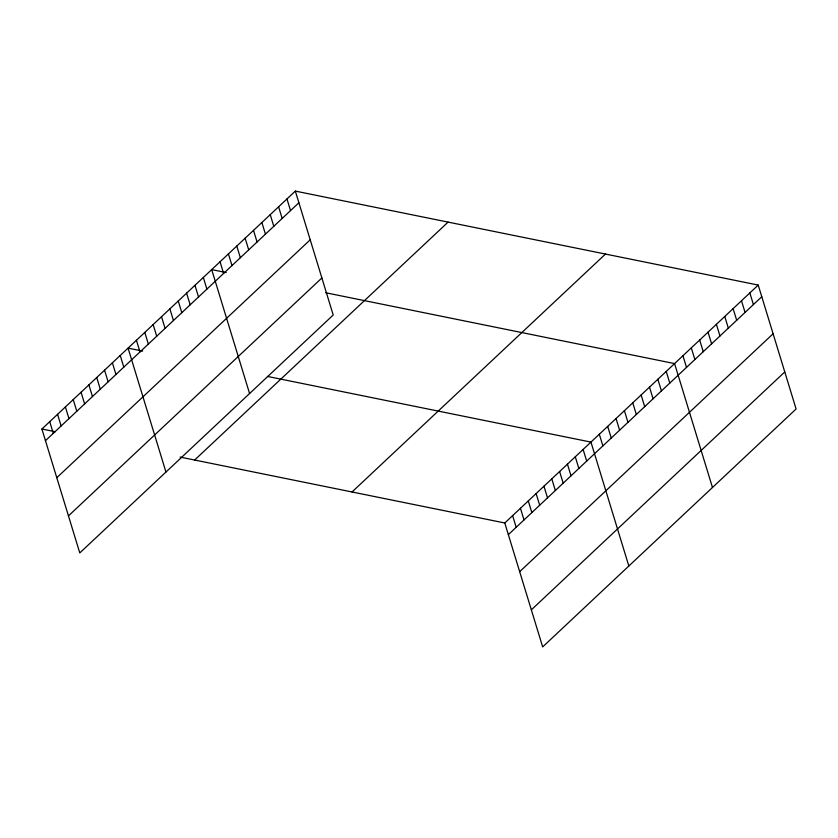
<?xml version="1.0" encoding="UTF-8"?>
<svg xmlns="http://www.w3.org/2000/svg" width="838" height="838" viewBox="0 0 838 838"><rect width="100%" height="100%" fill="white"/><g stroke="black" fill="none" stroke-linecap="round" stroke-linejoin="round"><path stroke-width="1.26" d="M295.332 191.095L333.21 315.015L79.788 552.933L41.9 429.014L295.332 191.095L758.212 285.067L796.1 408.986L542.668 646.905L504.79 522.985L180.107 457.077M45.462 440.673L298.894 202.754M56.785 477.712L310.217 239.804M68.454 515.883L321.886 277.965M194.657 460.02L448.079 222.112M352.033 491.979L605.465 254.061M504.79 522.985L758.212 285.067M508.352 534.644L761.784 296.725M519.675 571.694L773.107 333.775M531.344 609.855L784.777 371.936M226.239 272.56L211.7 269.606L249.577 393.525M325.657 292.745L674.58 363.587L712.468 487.496M142.617 351.08L128.067 348.126L165.955 472.035M267.479 376.43L590.958 442.097L628.835 566.017M41.9 429.014L55.235 431.717M749.853 292.923L753.414 304.582M741.494 300.769L745.055 312.427M733.124 308.625L736.686 320.284M724.765 316.471L728.327 328.129M716.396 324.327L719.968 335.986M708.037 332.173L711.598 343.831M699.678 340.029L703.239 351.688M691.308 347.885L694.87 359.533M682.949 355.731L686.511 367.39M666.22 371.433L669.782 383.092M657.861 379.289L661.423 390.937M649.492 387.135L653.064 398.794M641.133 394.991L644.694 406.65M632.763 402.837L636.335 414.496M624.404 410.693L627.966 422.352M616.045 418.539L619.607 430.198M607.676 426.395L611.248 438.054M599.317 434.241L602.878 445.9M583.122 449.451L586.684 461.11M575.287 456.804L578.849 468.463M567.452 464.158L571.013 475.816M559.616 471.511L563.188 483.17M551.792 478.865L555.353 490.523M543.956 486.218L547.518 497.877M536.121 493.572L539.682 505.23M528.286 500.925L531.847 512.584M520.45 508.278L524.022 519.937M512.626 515.632L516.187 527.291M286.963 198.952L290.524 210.6M278.604 206.797L282.165 218.456M270.234 214.654L273.806 226.312M261.875 222.499L265.437 234.158M253.516 230.356L257.077 242.014M245.146 238.202L248.708 249.86M236.787 246.058L240.349 257.716M228.418 253.904L231.99 265.562M220.059 261.76L223.62 273.418M203.33 277.462L206.902 289.12M194.971 285.308L198.533 296.966M186.602 293.164L190.174 304.823M178.243 301.01L181.804 312.668M169.884 308.866L173.445 320.525M161.514 316.712L165.086 328.37M153.155 324.568L156.716 336.227M144.796 332.424L148.357 344.072M136.426 340.27L139.988 351.929M120.232 355.48L123.794 367.128M112.397 362.833L115.958 374.492M104.561 370.187L108.133 381.845M96.737 377.54L100.298 389.199M88.901 384.893L92.463 396.552M81.066 392.247L84.628 403.906M73.231 399.6L76.792 411.259M65.395 406.954L68.967 418.612M57.571 414.307L61.132 425.966M49.735 421.661L53.297 433.319"/></g></svg>
